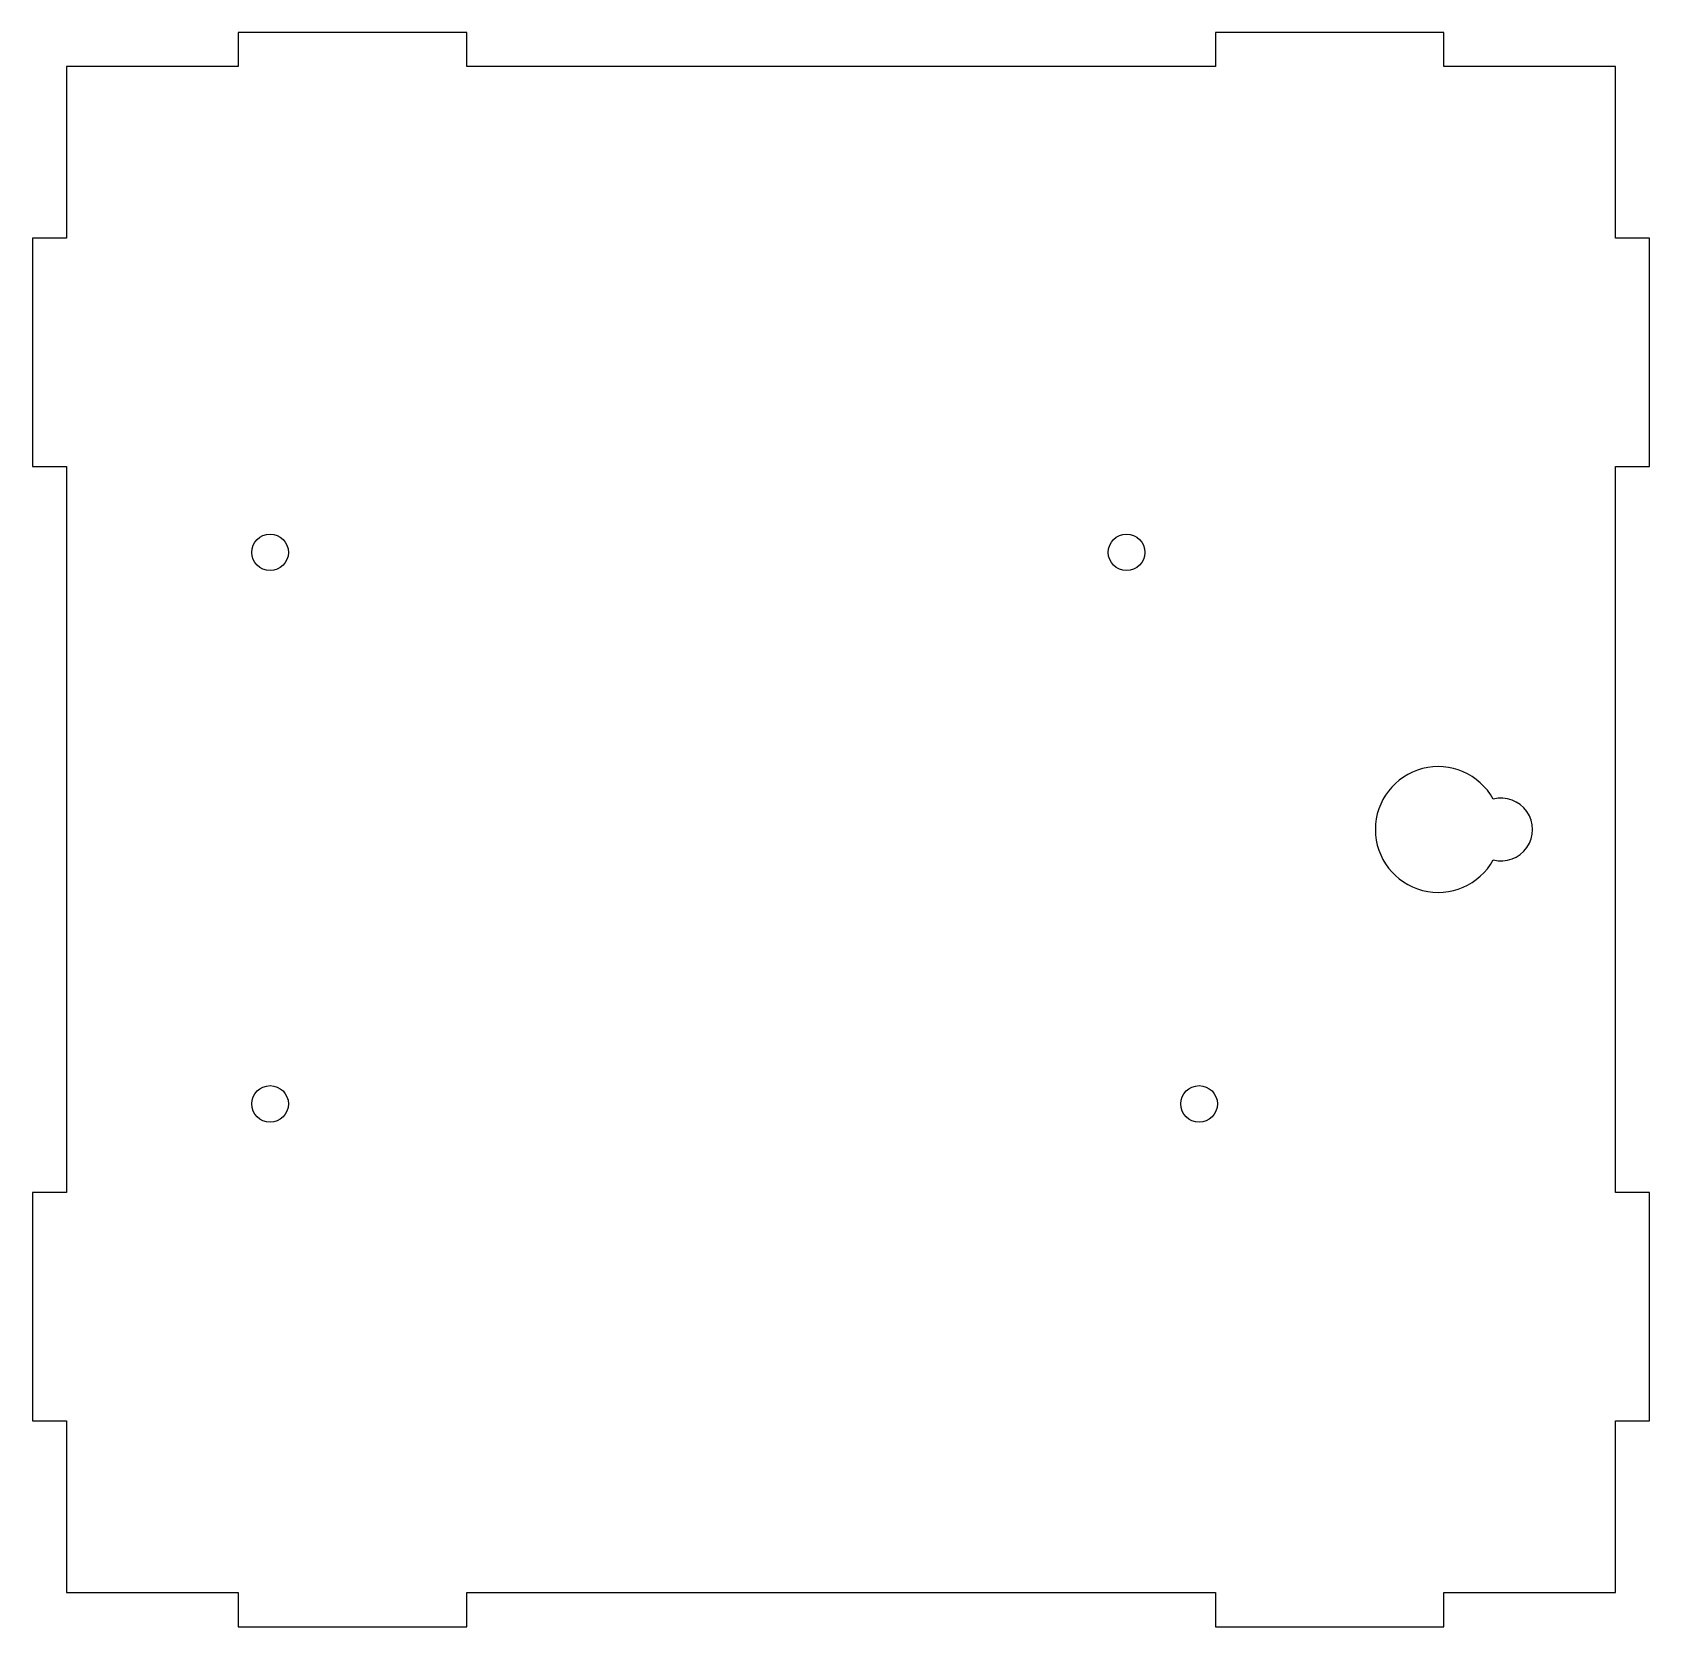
# Model space of a CAD drawing. Header units: millimetres. Extents: x -54 to 87, y -75 to 65.
import ezdxf

# ---------------------------------------------------------------- set-up
doc = ezdxf.new("R2010")
doc.units = ezdxf.units.MM

msp = doc.modelspace()

# ---------------------------------------------------------------- linework, layer by layer
at = {"color": 7, "linetype": 'Continuous', "lineweight": 25}
for p, q in [((-16.46, 64.53), (-36.46, 64.53)), ((-36.46, 64.53), (-36.46, 61.53)), ((-16.46, 61.53), (-16.46, 64.53)), ((69.04, 64.53), (49.04, 64.53)), ((49.04, 64.53), (49.04, 61.53)), ((69.04, 61.53), (69.04, 64.53)), ((-36.46, 61.53), (-51.46, 61.53)), ((-51.46, 61.53), (-51.46, 46.53)), ((49.04, 61.53), (-16.46, 61.53)), ((84.04, 61.53), (69.04, 61.53)), ((84.04, 46.53), (84.04, 61.53)), ((-51.46, 46.53), (-54.46, 46.53)), ((-54.46, 46.53), (-54.46, 26.53)), ((87.04, 46.53), (84.04, 46.53)), ((87.04, 26.53), (87.04, 46.53)), ((-54.46, 26.53), (-51.46, 26.53)), ((-51.46, 26.53), (-51.46, -36.97)), ((84.04, -36.97), (84.04, 26.53)), ((84.04, 26.53), (87.04, 26.53)), ((-51.46, -36.97), (-54.46, -36.97)), ((-54.46, -36.97), (-54.46, -56.97)), ((87.04, -36.97), (84.04, -36.97)), ((87.04, -56.97), (87.04, -36.97)), ((-54.46, -56.97), (-51.46, -56.97)), ((-51.46, -56.97), (-51.46, -71.97)), ((84.04, -71.97), (84.04, -56.97)), ((84.04, -56.97), (87.04, -56.97)), ((-51.46, -71.97), (-36.46, -71.97)), ((-36.46, -71.97), (-36.46, -74.97)), ((-16.46, -74.97), (-16.46, -71.97)), ((-16.46, -71.97), (49.04, -71.97)), ((49.04, -71.97), (49.04, -74.97)), ((69.04, -74.97), (69.04, -71.97)), ((69.04, -71.97), (84.04, -71.97)), ((-36.46, -74.97), (-16.46, -74.97)), ((49.04, -74.97), (69.04, -74.97))]:
    msp.add_line(p, q, dxfattribs=at)
for centre in [(-33.66, 19.03), (41.27, 19.03), (-33.66, -29.23), (47.62, -29.23)]:
    msp.add_circle(centre, 1.6, dxfattribs=at)
for centre, radius, start, end in [((68.54, -5.22), 5.5, 28.955, 331.045), ((74.04, -5.22), 2.75, 255.5225, 104.4775)]:
    msp.add_arc(centre, radius, start, end, dxfattribs=at)

doc.saveas('drawing.dxf')
